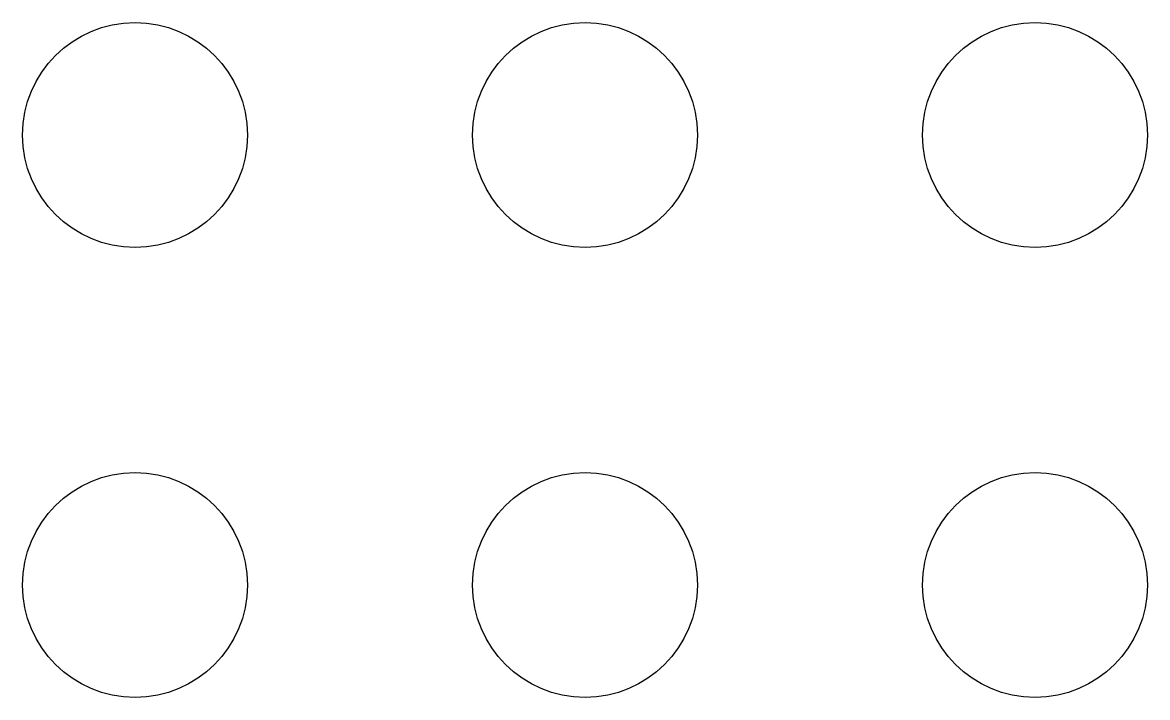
# Model space of a CAD drawing. Header units: inches. Extents: x 0 to 2.5, y 0 to 1.5.
import ezdxf

# ---------------------------------------------------------------- set-up
doc = ezdxf.new("R2010")
doc.units = ezdxf.units.IN

# ---------------------------------------------------------------- blocks, each defined once
blk = doc.blocks.new('DOT')
at = {"color": 1}
blk.add_circle((0.25, 0.25), 0.25, dxfattribs=at)

msp = doc.modelspace()

# ---------------------------------------------------------------- block references
at = {"row_count": 2, "column_count": 3, "row_spacing": 1, "column_spacing": 1}
msp.add_blockref('DOT', (0, 0), dxfattribs=at)

doc.saveas('drawing.dxf')
